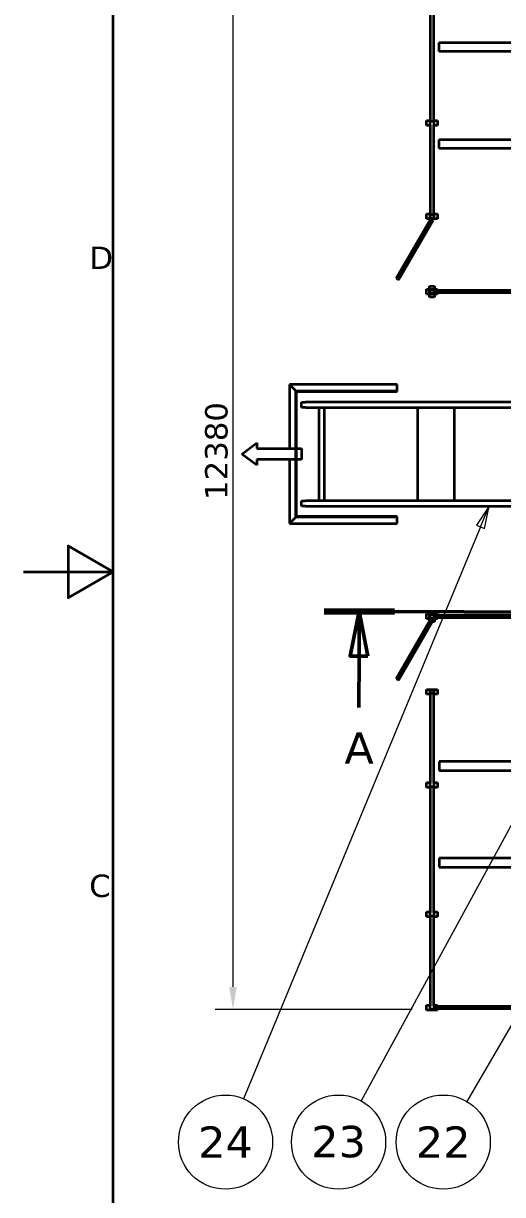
# Model space of a CAD drawing. Header units: millimetres. Extents: x 0 to 67800, y 0 to 42000.
# Drawn here: x 0 to 5344, y 14059 to 27112 of the extents above; entities that cross this region are included whole.
import ezdxf

# ---------------------------------------------------------------- set-up
doc = ezdxf.new("R2010")
doc.units = ezdxf.units.MM
doc.header["$LTSCALE"] = 100
doc.linetypes.add('CHAIN', pattern=[0.3543, 0.2362, -0.0295, 0.0591, -0.0295])
for name, color, linetype, lineweight in [('Border (ISO)', 7, 'Continuous', 35), ('Dimension (ISO)', 7, 'Continuous', 18), ('Section Line (ISO)', 7, 'CHAIN', 50), ('Symbol (ISO)', 7, 'Continuous', 18), ('Visible (ISO)', 7, 'Continuous', 35)]:
    doc.layers.add(name, color=color, linetype=linetype, lineweight=lineweight)
doc.styles.add('Label Text (ISO)', font='verdana.ttf')
doc.styles.add('Note Text (ISO)', font='verdana.ttf')
doc.dimstyles.new('Default - Method 1b (ISO)', dxfattribs={"dimscale": 100, "dimtxt": 2.5, "dimasz": 2.5, "dimexe": 2, "dimexo": 2, "dimgap": 0.5, "dimtad": 1, "dimtoh": 1, "dimdec": 1, "dimrnd": 1e-08, "dimtxsty": 'Note Text (ISO)', "dimcen": 0.09, "dimdle": 10, "dimclrd": 256, "dimclre": 256, "dimclrt": 256, "dimadec": 1, "dimazin": 2, "dimtfac": 0.72, "dimtmove": 0, "dimatfit": 3, "dimfxl": 1, "dimtolj": 1, "dimlwd": -1, "dimlwe": -1, "dimarcsym": 0})

# ---------------------------------------------------------------- blocks, each defined once
blk = doc.blocks.new('Borders Default Border')
at = {"layer": 'Border (ISO)', "flags": 128}
for points in [[(10, 10), (10, 410), (584, 410), (584, 10), (10, 10)], [(0, 210), (10, 210), (5, 212.89), (5, 207.11), (10, 210)]]:
    blk.add_lwpolyline(points, dxfattribs=at)
at = {"layer": 'Border (ISO)', "char_height": 2.5, "attachment_point": 7, "style": 'Note Text (ISO)'}
for s, insert in [('D', (7.36, 243.75)), ('C', (7.34, 173.71))]:
    blk.add_mtext(s, dxfattribs=dict(at, insert=insert))
blk = doc.blocks.new('2dTransSection0')
at = {"layer": 'Section Line (ISO)', "linetype": 'CHAIN', "ltscale": 33.371738}
blk.add_line((33.54, 205.63), (112.31, 205.23), dxfattribs=at)
at = {"layer": 'Section Line (ISO)', "linetype": 'Continuous', "lineweight": 100}
blk.add_line((33.54, 205.63), (41.37, 205.59), dxfattribs=at)
at = {"layer": 'Section Line (ISO)', "linetype": 'Continuous'}
for p, q in [((37.46, 205.61), (36.43, 200.61)), ((37.43, 200.61), (37.46, 205.61)), ((38.43, 200.6), (37.46, 205.61)), ((36.43, 200.61), (38.43, 200.6)), ((37.4, 194.87), (37.43, 200.61))]:
    blk.add_line(p, q, dxfattribs=at)
at = {"layer": 'Section Line (ISO)', "linetype": 'Continuous', "flags": 128}
blk.add_lwpolyline([(38.43, 200.6), (37.46, 205.61), (36.43, 200.61), (38.43, 200.6)], dxfattribs=at)
at = {"layer": 'Section Line (ISO)'}
blk.add_solid([(38.43, 200.6), (37.46, 205.61), (36.43, 200.61), (38.43, 200.6)], dxfattribs=at)
at = {"layer": 'Section Line (ISO)', "insert": (35.8, 188.61), "char_height": 3.5, "attachment_point": 7, "style": 'Label Text (ISO)'}
blk.add_mtext('A', dxfattribs=at)
blk = doc.blocks.new('*D20')
at = {"layer": 'Defpoints', "color": 0, "transparency": 16777216}
for p in [(4537, 28503), (2337, 16123), (4537, 16123)]:
    blk.add_point(p, dxfattribs=at)
at = {"layer": 'Dimension (ISO)', "transparency": 16777216}
for p, q in [((4337, 28503), (2137, 28503)), ((2337, 28253), (2337, 16373)), ((4337, 16123), (2137, 16123))]:
    blk.add_line(p, q, dxfattribs=at)
for points in [[(2295, 28253), (2379, 28253), (2337, 28503)], [(2295, 16373), (2379, 16373), (2337, 16123)]]:
    blk.add_solid(points, dxfattribs=at)
at = {"layer": 'Dimension (ISO)', "transparency": 16777216, "insert": (2026, 21801), "char_height": 250, "attachment_point": 1, "rotation": 90, "style": 'Note Text (ISO)'}
blk.add_mtext('\\A1;12380', dxfattribs=at)
blk = doc.blocks.new('Balloon22')
at = {"layer": 'Symbol (ISO)'}
for p, q in [((82.01, 206.88), (80.32, 204.97)), ((80.76, 204.72), (82.01, 206.88)), ((81.19, 204.47), (82.01, 206.88)), ((80.32, 204.97), (81.19, 204.47)), ((80.76, 204.72), (49.46, 150.97))]:
    blk.add_line(p, q, dxfattribs=at)
at = {"layer": 'Symbol (ISO)', "flags": 128}
blk.add_lwpolyline([(81.19, 204.47), (82.01, 206.88), (80.32, 204.97), (81.19, 204.47)], dxfattribs=at)
at = {"layer": 'Symbol (ISO)'}
blk.add_circle((46.82, 146.44), 5.25, dxfattribs=at)
blk.add_solid([(81.19, 204.47), (82.01, 206.88), (80.32, 204.97), (81.19, 204.47)], dxfattribs=at)
at = {"layer": 'Symbol (ISO)', "insert": (46.82, 146.44), "char_height": 3.5, "attachment_point": 5, "style": 'Label Text (ISO)'}
blk.add_mtext('22', dxfattribs=at)
blk = doc.blocks.new('Balloon23')
at = {"layer": 'Symbol (ISO)'}
for p, q in [((73.74, 217.33), (72.11, 215.37)), ((72.55, 215.13), (73.74, 217.33)), ((72.99, 214.89), (73.74, 217.33)), ((72.55, 215.13), (37.66, 151.04)), ((72.11, 215.37), (72.99, 214.89))]:
    blk.add_line(p, q, dxfattribs=at)
at = {"layer": 'Symbol (ISO)', "flags": 128}
blk.add_lwpolyline([(72.99, 214.89), (73.74, 217.33), (72.11, 215.37), (72.99, 214.89)], dxfattribs=at)
at = {"layer": 'Symbol (ISO)'}
blk.add_circle((35.15, 146.44), 5.25, dxfattribs=at)
blk.add_solid([(72.99, 214.89), (73.74, 217.33), (72.11, 215.37), (72.99, 214.89)], dxfattribs=at)
at = {"layer": 'Symbol (ISO)', "insert": (35.15, 146.47), "char_height": 3.5, "attachment_point": 5, "style": 'Label Text (ISO)'}
blk.add_mtext('23', dxfattribs=at)
blk = doc.blocks.new('Balloon24')
at = {"layer": 'Symbol (ISO)'}
for p, q in [((51.94, 217.33), (50.52, 215.21)), ((50.98, 215.02), (51.94, 217.33)), ((51.44, 214.83), (51.94, 217.33)), ((50.98, 215.02), (24.54, 151.27)), ((50.52, 215.21), (51.44, 214.83))]:
    blk.add_line(p, q, dxfattribs=at)
at = {"layer": 'Symbol (ISO)', "flags": 128}
blk.add_lwpolyline([(51.44, 214.83), (51.94, 217.33), (50.52, 215.21), (51.44, 214.83)], dxfattribs=at)
at = {"layer": 'Symbol (ISO)'}
blk.add_circle((22.54, 146.44), 5.25, dxfattribs=at)
blk.add_solid([(51.44, 214.83), (51.94, 217.33), (50.52, 215.21), (51.44, 214.83)], dxfattribs=at)
at = {"layer": 'Symbol (ISO)', "insert": (22.54, 146.44), "char_height": 3.5, "attachment_point": 5, "style": 'Label Text (ISO)'}
blk.add_mtext('24', dxfattribs=at)

msp = doc.modelspace()

# ---------------------------------------------------------------- linework, layer by layer
at = {"layer": 'Visible (ISO)'}
for p, q in [((4541.99, 26022.87), (4541.99, 27422.87)), ((4571.99, 27422.87), (4571.99, 26022.87)), ((4636.99, 26798.27), (4636.99, 26898.27)), ((4636.99, 26898.27), (18750.69, 26898.27)), ((18737.89, 26798.27), (4636.99, 26798.27)), ((4496.99, 25975.37), (4496.99, 26030.37)), ((4496.99, 26030.37), (4541.99, 26030.37)), ((4536.99, 26022.87), (4576.99, 26022.87)), ((4536.99, 25982.87), (4536.99, 26022.87)), ((4541.99, 25982.87), (4536.99, 25982.87)), ((4541.99, 26022.87), (4571.99, 26022.87)), ((4541.99, 24982.87), (4541.99, 25982.87)), ((4571.99, 26030.37), (4616.99, 26030.37)), ((4571.99, 25982.87), (4571.99, 24982.87)), ((4576.99, 25982.87), (4571.99, 25982.87)), ((4576.99, 26022.87), (4576.99, 25982.87)), ((4616.99, 26030.37), (4616.99, 25975.37)), ((4541.99, 25975.37), (4496.99, 25975.37)), ((4616.99, 25975.37), (4571.99, 25975.37)), ((4636.99, 25718.27), (4636.99, 25818.27)), ((4636.99, 25818.27), (13194.49, 25818.27)), ((13194.49, 25718.27), (4636.99, 25718.27)), ((4544, 24935.37), (4159, 24268.53)), ((4496.99, 24990.37), (4541.99, 24990.37)), ((4496.99, 24935.37), (4496.99, 24990.37)), ((4616.99, 24935.37), (4496.99, 24935.37)), ((4536.99, 24982.87), (4576.99, 24982.87)), ((4536.99, 24942.87), (4536.99, 24982.87)), ((4576.99, 24942.87), (4536.99, 24942.87)), ((4541.99, 24982.87), (4571.99, 24982.87)), ((4569.98, 24920.37), (4544, 24935.37)), ((4571.99, 24990.37), (4616.99, 24990.37)), ((4576.99, 24982.87), (4576.99, 24942.87)), ((4616.99, 24990.37), (4616.99, 24935.37)), ((4184.98, 24253.53), (4569.98, 24920.37)), ((4159, 24268.53), (4184.98, 24253.53)), ((4496.99, 24150.37), (4616.99, 24150.37)), ((4496.99, 24095.37), (4496.99, 24150.37)), ((4529.49, 24062.87), (4529.49, 24182.87)), ((4529.49, 24182.87), (4584.49, 24182.87)), ((4584.49, 24182.87), (4584.49, 24137.87)), ((4616.99, 24150.37), (4616.99, 24137.87)), ((4616.99, 24095.37), (4496.99, 24095.37)), ((4584.49, 24062.87), (4529.49, 24062.87)), ((4536.99, 24142.87), (4576.99, 24142.87)), ((4536.99, 24102.87), (4536.99, 24142.87)), ((4536.99, 24142.87), (4576.99, 24142.87)), ((4536.99, 24102.87), (4536.99, 24142.87)), ((4576.99, 24102.87), (4536.99, 24102.87)), ((4576.99, 24102.87), (4536.99, 24102.87)), ((4576.99, 24142.87), (4576.99, 24137.87)), ((4576.99, 24142.87), (4576.99, 24102.87)), ((4576.99, 24137.87), (6076.99, 24137.87)), ((4576.99, 24107.87), (4576.99, 24102.87)), ((6076.99, 24107.87), (4576.99, 24107.87)), ((4584.49, 24107.87), (4584.49, 24062.87)), ((4616.99, 24107.87), (4616.99, 24095.37)), ((4068.2, 23087.87), (2968.2, 23087.87)), ((2968.2, 23087.87), (2968.2, 22910.09)), ((3038.91, 23017.16), (2968.2, 23087.87)), ((3038.91, 21608.59), (3038.91, 23017.16)), ((3038.91, 23017.16), (4168.2, 23017.16)), ((3045.99, 21615.66), (3045.99, 23010.09)), ((3045.99, 23010.09), (4168.2, 23010.09)), ((4168.2, 23087.87), (4068.2, 23087.87)), ((4168.2, 23017.16), (4168.2, 23087.87)), ((4168.2, 23010.09), (4168.2, 23017.16)), ((2968.2, 22910.09), (2968.2, 22375.37)), ((3101.49, 22892.87), (3145.99, 22892.87)), ((3101.49, 22832.87), (3101.49, 22892.87)), ((6056.99, 22892.87), (3145.99, 22892.87)), ((3145.99, 22832.87), (3101.49, 22832.87)), ((3145.99, 22832.87), (6056.99, 22832.87)), ((3296.49, 22832.87), (3296.49, 21792.87)), ((3356.49, 21792.87), (3356.49, 22832.87)), ((4396.49, 22832.87), (4396.49, 21792.87)), ((4806.49, 21792.87), (4806.49, 22832.87)), ((2434.82, 22312.87), (2601.49, 22437.87)), ((2601.49, 22437.87), (2601.49, 22375.37)), ((2601.49, 22375.37), (3101.49, 22375.37)), ((3101.49, 22375.37), (3101.49, 22250.37)), ((2601.49, 22187.87), (2434.82, 22312.87)), ((3101.49, 22250.37), (2601.49, 22250.37)), ((2601.49, 22250.37), (2601.49, 22187.87)), ((2968.2, 22250.37), (2968.2, 21715.66)), ((2968.2, 21715.66), (2968.2, 21537.87)), ((3101.49, 21792.87), (3145.99, 21792.87)), ((3101.49, 21732.87), (3101.49, 21792.87)), ((3145.99, 21732.87), (3101.49, 21732.87)), ((6056.99, 21792.87), (3145.99, 21792.87)), ((3145.99, 21732.87), (6056.99, 21732.87)), ((2968.2, 21537.87), (3038.91, 21608.59)), ((2968.2, 21537.87), (4068.2, 21537.87)), ((4168.2, 21608.59), (3038.91, 21608.59)), ((4168.2, 21615.66), (3045.99, 21615.66)), ((4068.2, 21537.87), (4168.2, 21537.87)), ((4168.2, 21608.59), (4168.2, 21615.66)), ((4168.2, 21537.87), (4168.2, 21608.59)), ((4496.99, 20530.37), (4616.99, 20530.37)), ((4496.99, 20475.37), (4496.99, 20530.37)), ((4529.49, 20450.24), (4529.49, 20562.87)), ((4529.49, 20562.87), (4584.49, 20562.87)), ((4536.99, 20522.87), (4576.99, 20522.87)), ((4536.99, 20482.87), (4536.99, 20522.87)), ((4536.99, 20522.87), (4576.99, 20522.87)), ((4536.99, 20482.87), (4536.99, 20522.87)), ((4576.99, 20522.87), (4576.99, 20517.87)), ((4576.99, 20522.87), (4576.99, 20482.87)), ((4576.99, 20517.87), (6076.99, 20517.87)), ((4584.49, 20562.87), (4584.49, 20517.87)), ((4616.99, 20530.37), (4616.99, 20517.87)), ((4544, 20475.37), (4159, 19808.53)), ((4184.98, 19793.53), (4569.98, 20460.37)), ((4616.99, 20475.37), (4496.99, 20475.37)), ((4576.99, 20482.87), (4536.99, 20482.87)), ((4576.99, 20482.87), (4536.99, 20482.87)), ((4569.98, 20460.37), (4544, 20475.37)), ((4584.49, 20442.87), (4559.87, 20442.87)), ((4576.99, 20487.87), (4576.99, 20482.87)), ((6076.99, 20487.87), (4576.99, 20487.87)), ((4584.49, 20487.87), (4584.49, 20442.87)), ((4616.99, 20487.87), (4616.99, 20475.37)), ((4159, 19808.53), (4184.98, 19793.53)), ((4496.99, 19690.37), (4616.99, 19690.37)), ((4496.99, 19635.37), (4496.99, 19690.37)), ((4541.99, 19635.37), (4496.99, 19635.37)), ((4536.99, 19682.87), (4576.99, 19682.87)), ((4536.99, 19642.87), (4536.99, 19682.87)), ((4576.99, 19642.87), (4536.99, 19642.87)), ((4571.99, 19642.87), (4541.99, 19642.87)), ((4541.99, 18642.87), (4541.99, 19642.87)), ((4571.99, 19642.87), (4571.99, 18642.87)), ((4616.99, 19635.37), (4571.99, 19635.37)), ((4576.99, 19682.87), (4576.99, 19642.87)), ((4616.99, 19690.37), (4616.99, 19635.37)), ((13194.49, 18887.27), (4636.99, 18887.27)), ((4636.99, 18887.27), (4636.99, 18787.27)), ((4636.99, 18787.27), (13194.49, 18787.27)), ((4496.99, 18650.37), (4541.99, 18650.37)), ((4496.99, 18595.37), (4496.99, 18650.37)), ((4541.99, 18595.37), (4496.99, 18595.37)), ((4536.99, 18642.87), (4541.99, 18642.87)), ((4536.99, 18602.87), (4536.99, 18642.87)), ((4576.99, 18602.87), (4536.99, 18602.87)), ((4571.99, 18602.87), (4541.99, 18602.87)), ((4541.99, 17202.87), (4541.99, 18602.87)), ((4571.99, 18650.37), (4616.99, 18650.37)), ((4571.99, 18642.87), (4576.99, 18642.87)), ((4571.99, 18602.87), (4571.99, 17202.87)), ((4616.99, 18595.37), (4571.99, 18595.37)), ((4576.99, 18642.87), (4576.99, 18602.87)), ((4616.99, 18650.37), (4616.99, 18595.37)), ((20177.69, 17807.27), (4636.99, 17807.27)), ((4636.99, 17807.27), (4636.99, 17707.27)), ((4636.99, 17707.27), (20177.69, 17707.27)), ((4496.99, 17210.37), (4541.99, 17210.37)), ((4496.99, 17155.37), (4496.99, 17210.37)), ((4541.99, 17155.37), (4496.99, 17155.37)), ((4536.99, 17202.87), (4541.99, 17202.87)), ((4536.99, 17162.87), (4536.99, 17202.87)), ((4576.99, 17162.87), (4536.99, 17162.87)), ((4571.99, 17162.87), (4541.99, 17162.87)), ((4541.99, 16162.87), (4541.99, 17162.87)), ((4571.99, 17210.37), (4616.99, 17210.37)), ((4571.99, 17202.87), (4576.99, 17202.87)), ((4571.99, 17162.87), (4571.99, 16162.87)), ((4616.99, 17155.37), (4571.99, 17155.37)), ((4576.99, 17202.87), (4576.99, 17162.87)), ((4616.99, 17210.37), (4616.99, 17155.37)), ((4496.99, 16170.37), (4541.99, 16170.37)), ((4496.99, 16115.37), (4496.99, 16170.37)), ((4616.99, 16115.37), (4496.99, 16115.37)), ((4536.99, 16162.87), (4541.99, 16162.87)), ((4536.99, 16122.87), (4536.99, 16162.87)), ((4576.99, 16122.87), (4536.99, 16122.87)), ((4571.99, 16170.37), (4616.99, 16170.37)), ((4571.99, 16162.87), (4576.99, 16162.87)), ((4576.99, 16162.87), (4576.99, 16122.87)), ((4576.99, 16157.87), (4576.99, 16127.87)), ((4576.99, 16157.87), (6076.99, 16157.87)), ((6076.99, 16127.87), (4576.99, 16127.87)), ((4616.99, 16170.37), (4616.99, 16157.87)), ((4616.99, 16127.87), (4616.99, 16115.37))]:
    msp.add_line(p, q, dxfattribs=at)

# ---------------------------------------------------------------- block references
at = {"xscale": 100, "yscale": 100, "zscale": 100}
msp.add_blockref('Borders Default Border', (0, 0), dxfattribs=at)
at = {"layer": 'Section Line (ISO)', "xscale": 100, "yscale": 100, "zscale": 100}
msp.add_blockref('2dTransSection0', (0, 0), dxfattribs=at)
at = {"layer": 'Symbol (ISO)', "xscale": 100, "yscale": 100, "zscale": 100}
for name in ['Balloon24', 'Balloon23', 'Balloon22']:
    msp.add_blockref(name, (0, 0), dxfattribs=at)

# ---------------------------------------------------------------- dimensions: what is measured, and where the dimension line sits
at = {"layer": 'Dimension (ISO)'}
dim = msp.add_linear_dim(base=(2336.99, 16122.87), p1=(4536.99, 28502.87), p2=(4536.99, 16122.87), angle=90, dimstyle='Default - Method 1b (ISO)', override={"dimtoh": 0, "dimdec": 1, "dimtp": 0, "dimtm": 0, "dimtdec": 2, "dimtofl": 0, "dimatfit": 1}, dxfattribs=at)
dim.commit()
dim.dimension.update_dxf_attribs({"geometry": '*D20', "text_midpoint": (2336.99, 22312.87), "dimtype": 160})

doc.saveas('drawing.dxf')
